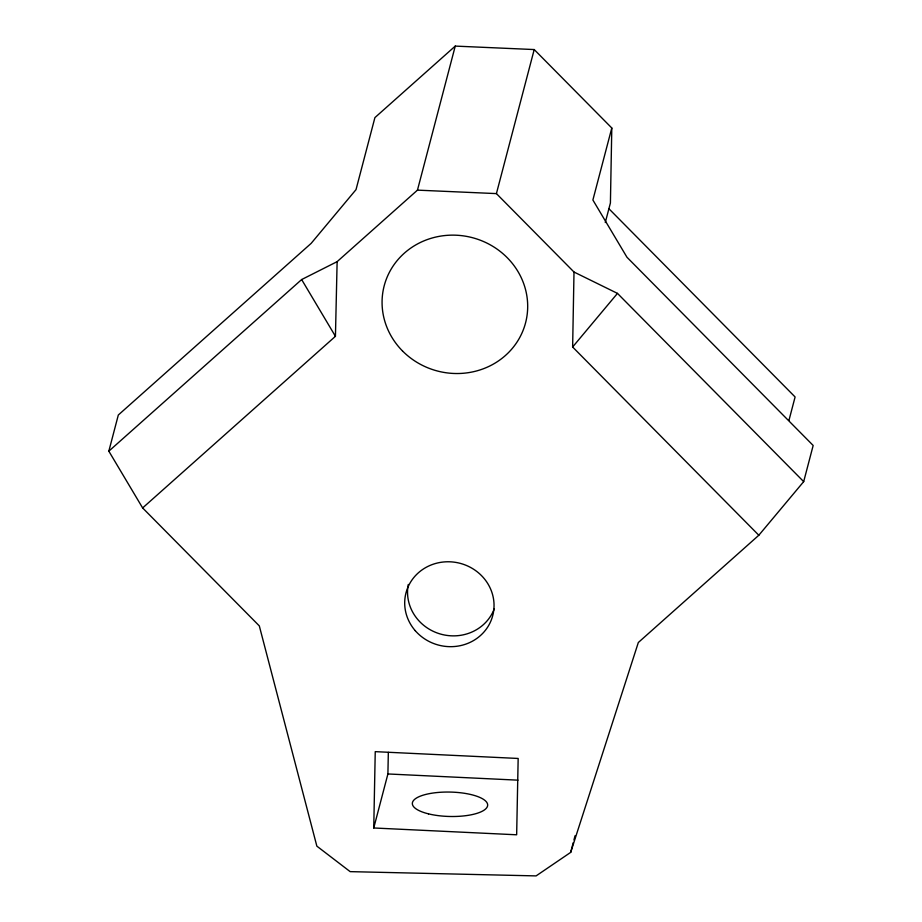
<?xml version="1.0" encoding="UTF-8"?>
<svg xmlns="http://www.w3.org/2000/svg" width="922" height="922" viewBox="0 0 922 922"><rect width="100%" height="100%" fill="white"/><g stroke="black" fill="none" stroke-linecap="round" stroke-linejoin="round"><path stroke-width="1.38" d="M758.829 535.244L572.631 347.006L574.003 272.036L496.416 193.608L417.459 190.139L337.129 261.652L301.644 279.55L108.831 451.169L142.633 507.941L259.312 625.9L316.857 846.142L350.164 871.636L536.097 875.9L570.695 852.366L638.324 642.519L758.829 535.244L803.684 481.63L813.169 445.476L626.96 257.238L592.892 200.016L611.793 127.997L534.207 49.558L455.249 46.1L374.908 117.613L356.019 189.632L311.129 243.396L118.316 415.015L108.831 451.169M611.793 127.997L610.41 202.967L605.281 222.536M373.744 827.979L375.242 751.649L518.164 758.46L516.654 834.79L373.744 827.979L387.908 773.961L388.335 752.364M142.633 507.941L335.435 336.311L337.129 261.652M417.459 190.139L455.249 46.1M496.416 193.608L534.207 49.558M570.695 852.366L573.23 842.662M573.957 839.896L575.051 835.747M788.944 420.432L795.098 396.967L608.9 208.729M572.631 347.006L617.475 293.392L803.684 481.63M387.908 773.961L517.968 780.162M574.003 272.036L617.475 293.392M301.644 279.55L335.435 336.311M494.204 609.016A44.832 42.285 14.7 0 1 440.474 634.048A44.832 42.285 14.7 0 1 408.285 584.456M415.188 630.613A44.832 42.285 14.7 0 0 491.368 619.826A44.832 42.285 14.7 0 0 441.546 562.224A44.832 42.285 14.7 0 0 415.188 630.613M402.499 350.959A73.08 68.931 14.7 0 0 524.872 325.305A73.08 68.931 14.7 0 0 437.259 236.735A73.08 68.931 14.7 0 0 402.499 350.959M428.5 813.861A37.664 12.205 1.3 0 0 487.531 806.058A37.664 12.205 1.3 0 0 433.997 792.897A37.664 12.205 1.3 0 0 428.5 813.861"/></g></svg>
